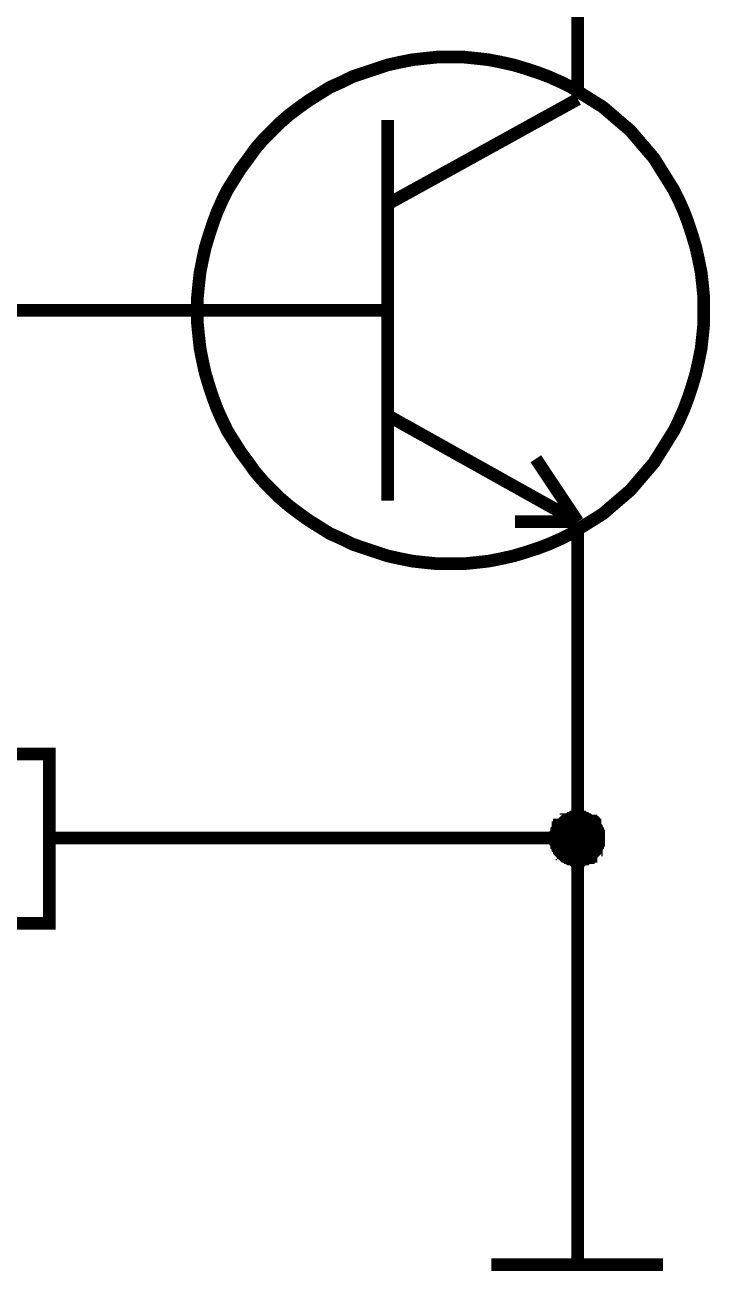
# Model space of a CAD drawing. Extents: x 260 to 1101, y 70 to 664.
# Drawn here: x 975.88 to 992.11, y 541.54 to 571.04 of the extents above; entities that cross this region are included whole.
import ezdxf

# ---------------------------------------------------------------- set-up
doc = ezdxf.new("R2010")
doc.units = 0
doc.header["$MEASUREMENT"] = 0
doc.layers.add('Sheet', color=255, linetype='CONTINUOUS')

msp = doc.modelspace()

# ---------------------------------------------------------------- linework, layer by layer
at = {"layer": 'Sheet'}
for points, const_width in [([(988.975, 569.281), (988.975, 571.798)], 0.3), ([(979.969, 564.28), (979.969, 564.59), (980, 564.901), (980.031, 565.181), (980.093, 565.491), (980.155, 565.771), (980.249, 566.081), (980.342, 566.361), (980.435, 566.61), (980.559, 566.889), (980.683, 567.138), (980.839, 567.386), (980.994, 567.635), (981.18, 567.883), (981.335, 568.101), (981.522, 568.318), (981.739, 568.536), (981.926, 568.722), (982.143, 568.909), (982.391, 569.095), (982.609, 569.25), (982.857, 569.406), (983.106, 569.561), (983.385, 569.685), (983.634, 569.81), (983.913, 569.903), (984.193, 569.996), (984.472, 570.089), (984.752, 570.151), (985.062, 570.213), (985.342, 570.244), (985.652, 570.276), (985.963, 570.276)], 0.3), ([(985.963, 570.276), (985.652, 570.276), (985.342, 570.244), (985.062, 570.213), (984.752, 570.151), (984.472, 570.089), (984.193, 569.996), (983.913, 569.903), (983.634, 569.81), (983.385, 569.685), (983.106, 569.561), (982.857, 569.406), (982.609, 569.25), (982.391, 569.095), (982.143, 568.909), (981.926, 568.722), (981.739, 568.536), (981.522, 568.318), (981.335, 568.101), (981.18, 567.883), (980.994, 567.635), (980.839, 567.386), (980.683, 567.138), (980.559, 566.889), (980.435, 566.61), (980.342, 566.361), (980.249, 566.081), (980.155, 565.771), (980.093, 565.491), (980.031, 565.181), (980, 564.901), (979.969, 564.59), (979.969, 564.28)], 0.3), ([(985.963, 570.276), (986.273, 570.276), (986.584, 570.244), (986.863, 570.213), (987.174, 570.151), (987.454, 570.089), (987.764, 569.996), (988.044, 569.903), (988.292, 569.81), (988.572, 569.685), (988.82, 569.561), (989.068, 569.406), (989.317, 569.25), (989.565, 569.095), (989.783, 568.909), (990, 568.722), (990.218, 568.536), (990.404, 568.318), (990.59, 568.101), (990.777, 567.883), (990.932, 567.635), (991.087, 567.386), (991.242, 567.138), (991.367, 566.889), (991.491, 566.61), (991.584, 566.361), (991.677, 566.081), (991.77, 565.771), (991.832, 565.491), (991.895, 565.181), (991.926, 564.901), (991.957, 564.59), (991.957, 564.28)], 0.3), ([(991.957, 564.28), (991.957, 564.59), (991.926, 564.901), (991.895, 565.181), (991.832, 565.491), (991.77, 565.771), (991.677, 566.081), (991.584, 566.361), (991.491, 566.61), (991.367, 566.889), (991.242, 567.138), (991.087, 567.386), (990.932, 567.635), (990.777, 567.883), (990.59, 568.101), (990.404, 568.318), (990.218, 568.536), (990, 568.722), (989.783, 568.909), (989.565, 569.095), (989.317, 569.25), (989.068, 569.406), (988.82, 569.561), (988.572, 569.685), (988.292, 569.81), (988.044, 569.903), (987.764, 569.996), (987.454, 570.089), (987.174, 570.151), (986.863, 570.213), (986.584, 570.244), (986.273, 570.276), (985.963, 570.276)], 0.3), ([(984.472, 566.796), (988.975, 569.281)], 0.3), ([(984.472, 568.784), (984.472, 559.775)], 0.3), ([(976.46, 564.28), (976.46, 564.28), (961.491, 564.28), (961.491, 564.28), (961.491, 551.791), (963.975, 551.791)], 0.3), ([(979.969, 564.28), (976.46, 564.28)], 0.3), ([(985.963, 558.284), (985.652, 558.284), (985.342, 558.315), (985.062, 558.346), (984.752, 558.408), (984.472, 558.47), (984.193, 558.563), (983.913, 558.656), (983.634, 558.75), (983.385, 558.874), (983.106, 558.998), (982.857, 559.154), (982.609, 559.309), (982.391, 559.464), (982.143, 559.651), (981.926, 559.837), (981.739, 560.023), (981.522, 560.241), (981.335, 560.458), (981.18, 560.676), (980.994, 560.924), (980.839, 561.173), (980.683, 561.421), (980.559, 561.67), (980.435, 561.95), (980.342, 562.198), (980.249, 562.478), (980.155, 562.788), (980.093, 563.068), (980.031, 563.379), (980, 563.658), (979.969, 563.969), (979.969, 564.28)], 0.3), ([(979.969, 564.28), (979.969, 563.969), (980, 563.658), (980.031, 563.379), (980.093, 563.068), (980.155, 562.788), (980.249, 562.478), (980.342, 562.198), (980.435, 561.95), (980.559, 561.67), (980.683, 561.421), (980.839, 561.173), (980.994, 560.924), (981.18, 560.676), (981.335, 560.458), (981.522, 560.241), (981.739, 560.023), (981.926, 559.837), (982.143, 559.651), (982.391, 559.464), (982.609, 559.309), (982.857, 559.154), (983.106, 558.998), (983.385, 558.874), (983.634, 558.75), (983.913, 558.656), (984.193, 558.563), (984.472, 558.47), (984.752, 558.408), (985.062, 558.346), (985.342, 558.315), (985.652, 558.284), (985.963, 558.284)], 0.3), ([(984.472, 564.28), (979.969, 564.28)], 0.3), ([(991.957, 564.28), (991.957, 563.969), (991.926, 563.658), (991.895, 563.379), (991.832, 563.068), (991.77, 562.788), (991.677, 562.478), (991.584, 562.198), (991.491, 561.95), (991.367, 561.67), (991.242, 561.421), (991.087, 561.173), (990.932, 560.924), (990.777, 560.676), (990.59, 560.458), (990.404, 560.241), (990.218, 560.023), (990, 559.837), (989.783, 559.651), (989.565, 559.464), (989.317, 559.309), (989.068, 559.154), (988.82, 558.998), (988.572, 558.874), (988.292, 558.75), (988.044, 558.656), (987.764, 558.563), (987.454, 558.47), (987.174, 558.408), (986.863, 558.346), (986.584, 558.315), (986.273, 558.284), (985.963, 558.284)], 0.3), ([(985.963, 558.284), (986.273, 558.284), (986.584, 558.315), (986.863, 558.346), (987.174, 558.408), (987.454, 558.47), (987.764, 558.563), (988.044, 558.656), (988.292, 558.75), (988.572, 558.874), (988.82, 558.998), (989.068, 559.154), (989.317, 559.309), (989.565, 559.464), (989.783, 559.651), (990, 559.837), (990.218, 560.023), (990.404, 560.241), (990.59, 560.458), (990.777, 560.676), (990.932, 560.924), (991.087, 561.173), (991.242, 561.421), (991.367, 561.67), (991.491, 561.95), (991.584, 562.198), (991.677, 562.478), (991.77, 562.788), (991.832, 563.068), (991.895, 563.379), (991.926, 563.658), (991.957, 563.969), (991.957, 564.28)], 0.3), ([(991.957, 564.28), (991.957, 564.28), (991.957, 564.28), (991.957, 564.28), (991.957, 564.28), (991.957, 564.28), (991.957, 564.28), (991.957, 564.28), (991.957, 564.28), (991.957, 564.28), (991.957, 564.28), (991.957, 564.28), (991.957, 564.28), (991.957, 564.28), (991.957, 564.28), (991.957, 564.28), (991.957, 564.28), (991.957, 564.28), (991.957, 564.28), (991.957, 564.28), (991.957, 564.28), (991.957, 564.28), (991.957, 564.28), (991.957, 564.28), (991.957, 564.28), (991.957, 564.28), (991.957, 564.28), (991.957, 564.28), (991.957, 564.28), (991.957, 564.28), (991.957, 564.28), (991.957, 564.28), (991.957, 564.28)], 0.3), ([(984.472, 561.794), (988.975, 559.278)], 0.3), ([(988.975, 559.278), (987.981, 560.769)], 0.3), ([(988.975, 559.278), (987.485, 559.278)], 0.3), ([(988.975, 559.278), (988.975, 556.792)], 0.3), ([(988.975, 551.791), (988.975, 556.792)], 0.3), ([(988.447, 551.791), (988.447, 551.822), (988.447, 551.853), (988.447, 551.853), (988.447, 551.884), (988.478, 551.915), (988.478, 551.946), (988.478, 551.977), (988.478, 551.977), (988.509, 552.008), (988.509, 552.039), (988.541, 552.039), (988.541, 552.07), (988.541, 552.101), (988.572, 552.101), (988.603, 552.132), (988.603, 552.132), (988.634, 552.164), (988.634, 552.164), (988.665, 552.195), (988.696, 552.195), (988.696, 552.226), (988.727, 552.226), (988.758, 552.226), (988.789, 552.257), (988.789, 552.257), (988.82, 552.257), (988.851, 552.288), (988.882, 552.288), (988.913, 552.288), (988.913, 552.288), (988.944, 552.288), (988.975, 552.288)], 0.3), ([(988.447, 551.791), (988.447, 551.822), (988.447, 551.853), (988.447, 551.853), (988.447, 551.884), (988.478, 551.915), (988.478, 551.946), (988.478, 551.977), (988.478, 551.977), (988.509, 552.008), (988.509, 552.039), (988.541, 552.039), (988.541, 552.07), (988.541, 552.101), (988.572, 552.101), (988.603, 552.132), (988.603, 552.132), (988.634, 552.164), (988.634, 552.164), (988.665, 552.195), (988.696, 552.195), (988.696, 552.226), (988.727, 552.226), (988.758, 552.226), (988.789, 552.257), (988.789, 552.257), (988.82, 552.257), (988.851, 552.288), (988.882, 552.288), (988.913, 552.288), (988.913, 552.288), (988.944, 552.288), (988.975, 552.288)], 0.3), ([(988.447, 551.791), (988.447, 551.822), (988.447, 551.853), (988.447, 551.853), (988.447, 551.884), (988.478, 551.915), (988.478, 551.946), (988.478, 551.977), (988.478, 551.977), (988.509, 552.008), (988.509, 552.039), (988.541, 552.039), (988.541, 552.07), (988.541, 552.101), (988.572, 552.101), (988.603, 552.132), (988.603, 552.132), (988.634, 552.164), (988.634, 552.164), (988.665, 552.195), (988.696, 552.195), (988.696, 552.226), (988.727, 552.226), (988.758, 552.226), (988.789, 552.257), (988.789, 552.257), (988.82, 552.257), (988.851, 552.288), (988.882, 552.288), (988.913, 552.288), (988.913, 552.288), (988.944, 552.288), (988.975, 552.288)], 0.3), ([(988.447, 551.791), (988.447, 551.822), (988.447, 551.853), (988.447, 551.853), (988.447, 551.884), (988.478, 551.915), (988.478, 551.946), (988.478, 551.977), (988.478, 551.977), (988.509, 552.008), (988.509, 552.039), (988.541, 552.039), (988.541, 552.07), (988.541, 552.101), (988.572, 552.101), (988.603, 552.132), (988.603, 552.132), (988.634, 552.164), (988.634, 552.164), (988.665, 552.195), (988.696, 552.195), (988.696, 552.226), (988.727, 552.226), (988.758, 552.226), (988.789, 552.257), (988.789, 552.257), (988.82, 552.257), (988.851, 552.288), (988.882, 552.288), (988.913, 552.288), (988.913, 552.288), (988.944, 552.288), (988.975, 552.288)], 0.3), ([(988.975, 552.288), (988.975, 552.288)], 0.3), ([(988.975, 552.288), (989.006, 552.288), (989.037, 552.288), (989.037, 552.288), (989.068, 552.288), (989.1, 552.288), (989.131, 552.257), (989.162, 552.257), (989.162, 552.257), (989.193, 552.226), (989.224, 552.226), (989.224, 552.226), (989.255, 552.195), (989.286, 552.195), (989.286, 552.164), (989.317, 552.164), (989.317, 552.132), (989.348, 552.132), (989.348, 552.101), (989.379, 552.101), (989.379, 552.07), (989.41, 552.039), (989.41, 552.039), (989.41, 552.008), (989.441, 551.977), (989.441, 551.977), (989.441, 551.946), (989.472, 551.915), (989.472, 551.884), (989.472, 551.853), (989.472, 551.853), (989.472, 551.822), (989.472, 551.791)], 0.3), ([(988.975, 552.288), (988.975, 552.288)], 0.3), ([(988.975, 552.288), (989.006, 552.288), (989.037, 552.288), (989.037, 552.288), (989.068, 552.288), (989.1, 552.288), (989.131, 552.257), (989.162, 552.257), (989.162, 552.257), (989.193, 552.226), (989.224, 552.226), (989.224, 552.226), (989.255, 552.195), (989.286, 552.195), (989.286, 552.164), (989.317, 552.164), (989.317, 552.132), (989.348, 552.132), (989.348, 552.101), (989.379, 552.101), (989.379, 552.07), (989.41, 552.039), (989.41, 552.039), (989.41, 552.008), (989.441, 551.977), (989.441, 551.977), (989.441, 551.946), (989.472, 551.915), (989.472, 551.884), (989.472, 551.853), (989.472, 551.853), (989.472, 551.822), (989.472, 551.791)], 0.3), ([(988.975, 552.288), (988.975, 552.288)], 0.3), ([(988.975, 552.288), (989.006, 552.288), (989.037, 552.288), (989.037, 552.288), (989.068, 552.288), (989.1, 552.288), (989.131, 552.257), (989.162, 552.257), (989.162, 552.257), (989.193, 552.226), (989.224, 552.226), (989.224, 552.226), (989.255, 552.195), (989.286, 552.195), (989.286, 552.164), (989.317, 552.164), (989.317, 552.132), (989.348, 552.132), (989.348, 552.101), (989.379, 552.101), (989.379, 552.07), (989.41, 552.039), (989.41, 552.039), (989.41, 552.008), (989.441, 551.977), (989.441, 551.977), (989.441, 551.946), (989.472, 551.915), (989.472, 551.884), (989.472, 551.853), (989.472, 551.853), (989.472, 551.822), (989.472, 551.791)], 0.3), ([(988.975, 552.288), (988.975, 552.288)], 0.3), ([(988.975, 552.288), (989.006, 552.288), (989.037, 552.288), (989.037, 552.288), (989.068, 552.288), (989.1, 552.288), (989.131, 552.257), (989.162, 552.257), (989.162, 552.257), (989.193, 552.226), (989.224, 552.226), (989.224, 552.226), (989.255, 552.195), (989.286, 552.195), (989.286, 552.164), (989.317, 552.164), (989.317, 552.132), (989.348, 552.132), (989.348, 552.101), (989.379, 552.101), (989.379, 552.07), (989.41, 552.039), (989.41, 552.039), (989.41, 552.008), (989.441, 551.977), (989.441, 551.977), (989.441, 551.946), (989.472, 551.915), (989.472, 551.884), (989.472, 551.853), (989.472, 551.853), (989.472, 551.822), (989.472, 551.791)], 0.3), ([(988.447, 551.791), (988.447, 551.822), (988.447, 551.853), (988.447, 551.853), (988.447, 551.884), (988.478, 551.915), (988.478, 551.946), (988.478, 551.977), (988.478, 551.977), (988.509, 552.008), (988.509, 552.039), (988.541, 552.039), (988.541, 552.07), (988.541, 552.101), (988.572, 552.101), (988.603, 552.132), (988.603, 552.132), (988.634, 552.164), (988.634, 552.164), (988.665, 552.195), (988.696, 552.195), (988.696, 552.226), (988.727, 552.226), (988.758, 552.226), (988.789, 552.257), (988.789, 552.257), (988.82, 552.257), (988.851, 552.288), (988.882, 552.288), (988.913, 552.288), (988.913, 552.288), (988.944, 552.288), (988.975, 552.288)], 0.0991), ([(988.447, 551.791), (988.447, 551.822), (988.447, 551.853), (988.447, 551.853), (988.447, 551.884), (988.478, 551.915), (988.478, 551.946), (988.478, 551.977), (988.478, 551.977), (988.509, 552.008), (988.509, 552.039), (988.541, 552.039), (988.541, 552.07), (988.541, 552.101), (988.572, 552.101), (988.603, 552.132), (988.603, 552.132), (988.634, 552.164), (988.634, 552.164), (988.665, 552.195), (988.696, 552.195), (988.696, 552.226), (988.727, 552.226), (988.758, 552.226), (988.789, 552.257), (988.789, 552.257), (988.82, 552.257), (988.851, 552.288), (988.882, 552.288), (988.913, 552.288), (988.913, 552.288), (988.944, 552.288), (988.975, 552.288)], 0.0991), ([(988.447, 551.791), (988.447, 551.822), (988.447, 551.853), (988.447, 551.853), (988.447, 551.884), (988.478, 551.915), (988.478, 551.946), (988.478, 551.977), (988.478, 551.977), (988.509, 552.008), (988.509, 552.039), (988.541, 552.039), (988.541, 552.07), (988.541, 552.101), (988.572, 552.101), (988.603, 552.132), (988.603, 552.132), (988.634, 552.164), (988.634, 552.164), (988.665, 552.195), (988.696, 552.195), (988.696, 552.226), (988.727, 552.226), (988.758, 552.226), (988.789, 552.257), (988.789, 552.257), (988.82, 552.257), (988.851, 552.288), (988.882, 552.288), (988.913, 552.288), (988.913, 552.288), (988.944, 552.288), (988.975, 552.288)], 0.0991), ([(988.447, 551.791), (988.447, 551.822), (988.447, 551.853), (988.447, 551.853), (988.447, 551.884), (988.478, 551.915), (988.478, 551.946), (988.478, 551.977), (988.478, 551.977), (988.509, 552.008), (988.509, 552.039), (988.541, 552.039), (988.541, 552.07), (988.541, 552.101), (988.572, 552.101), (988.603, 552.132), (988.603, 552.132), (988.634, 552.164), (988.634, 552.164), (988.665, 552.195), (988.696, 552.195), (988.696, 552.226), (988.727, 552.226), (988.758, 552.226), (988.789, 552.257), (988.789, 552.257), (988.82, 552.257), (988.851, 552.288), (988.882, 552.288), (988.913, 552.288), (988.913, 552.288), (988.944, 552.288), (988.975, 552.288)], 0.0991), ([(988.975, 552.288), (988.975, 552.288)], 0.0991), ([(988.975, 552.288), (989.006, 552.288), (989.037, 552.288), (989.037, 552.288), (989.068, 552.288), (989.1, 552.288), (989.131, 552.257), (989.162, 552.257), (989.162, 552.257), (989.193, 552.226), (989.224, 552.226), (989.224, 552.226), (989.255, 552.195), (989.286, 552.195), (989.286, 552.164), (989.317, 552.164), (989.317, 552.132), (989.348, 552.132), (989.348, 552.101), (989.379, 552.101), (989.379, 552.07), (989.41, 552.039), (989.41, 552.039), (989.41, 552.008), (989.441, 551.977), (989.441, 551.977), (989.441, 551.946), (989.472, 551.915), (989.472, 551.884), (989.472, 551.853), (989.472, 551.853), (989.472, 551.822), (989.472, 551.791)], 0.0991), ([(988.975, 552.288), (988.975, 552.288)], 0.0991), ([(988.975, 552.288), (989.006, 552.288), (989.037, 552.288), (989.037, 552.288), (989.068, 552.288), (989.1, 552.288), (989.131, 552.257), (989.162, 552.257), (989.162, 552.257), (989.193, 552.226), (989.224, 552.226), (989.224, 552.226), (989.255, 552.195), (989.286, 552.195), (989.286, 552.164), (989.317, 552.164), (989.317, 552.132), (989.348, 552.132), (989.348, 552.101), (989.379, 552.101), (989.379, 552.07), (989.41, 552.039), (989.41, 552.039), (989.41, 552.008), (989.441, 551.977), (989.441, 551.977), (989.441, 551.946), (989.472, 551.915), (989.472, 551.884), (989.472, 551.853), (989.472, 551.853), (989.472, 551.822), (989.472, 551.791)], 0.0991), ([(988.975, 552.288), (988.975, 552.288)], 0.0991), ([(988.975, 552.288), (989.006, 552.288), (989.037, 552.288), (989.037, 552.288), (989.068, 552.288), (989.1, 552.288), (989.131, 552.257), (989.162, 552.257), (989.162, 552.257), (989.193, 552.226), (989.224, 552.226), (989.224, 552.226), (989.255, 552.195), (989.286, 552.195), (989.286, 552.164), (989.317, 552.164), (989.317, 552.132), (989.348, 552.132), (989.348, 552.101), (989.379, 552.101), (989.379, 552.07), (989.41, 552.039), (989.41, 552.039), (989.41, 552.008), (989.441, 551.977), (989.441, 551.977), (989.441, 551.946), (989.472, 551.915), (989.472, 551.884), (989.472, 551.853), (989.472, 551.853), (989.472, 551.822), (989.472, 551.791)], 0.0991), ([(988.975, 552.288), (988.975, 552.288)], 0.0991), ([(988.975, 552.288), (989.006, 552.288), (989.037, 552.288), (989.037, 552.288), (989.068, 552.288), (989.1, 552.288), (989.131, 552.257), (989.162, 552.257), (989.162, 552.257), (989.193, 552.226), (989.224, 552.226), (989.224, 552.226), (989.255, 552.195), (989.286, 552.195), (989.286, 552.164), (989.317, 552.164), (989.317, 552.132), (989.348, 552.132), (989.348, 552.101), (989.379, 552.101), (989.379, 552.07), (989.41, 552.039), (989.41, 552.039), (989.41, 552.008), (989.441, 551.977), (989.441, 551.977), (989.441, 551.946), (989.472, 551.915), (989.472, 551.884), (989.472, 551.853), (989.472, 551.853), (989.472, 551.822), (989.472, 551.791)], 0.0991), ([(976.46, 551.791), (978.975, 551.791)], 0.3), ([(988.975, 546.789), (988.975, 551.791), (988.975, 551.791), (978.975, 551.791)], 0.3), ([(988.975, 551.263), (988.944, 551.263), (988.913, 551.263), (988.913, 551.263), (988.882, 551.263), (988.851, 551.294), (988.82, 551.294), (988.789, 551.294), (988.789, 551.294), (988.758, 551.325), (988.727, 551.325), (988.696, 551.356), (988.696, 551.356), (988.665, 551.356), (988.634, 551.387), (988.634, 551.418), (988.603, 551.418), (988.603, 551.449), (988.572, 551.449), (988.541, 551.48), (988.541, 551.511), (988.541, 551.511), (988.509, 551.542), (988.509, 551.573), (988.478, 551.604), (988.478, 551.604), (988.478, 551.635), (988.478, 551.666), (988.447, 551.698), (988.447, 551.729), (988.447, 551.729), (988.447, 551.76), (988.447, 551.791)], 0.3), ([(988.447, 551.791), (988.447, 551.791)], 0.3), ([(988.975, 551.263), (988.944, 551.263), (988.913, 551.263), (988.913, 551.263), (988.882, 551.263), (988.851, 551.294), (988.82, 551.294), (988.789, 551.294), (988.789, 551.294), (988.758, 551.325), (988.727, 551.325), (988.696, 551.356), (988.696, 551.356), (988.665, 551.356), (988.634, 551.387), (988.634, 551.418), (988.603, 551.418), (988.603, 551.449), (988.572, 551.449), (988.541, 551.48), (988.541, 551.511), (988.541, 551.511), (988.509, 551.542), (988.509, 551.573), (988.478, 551.604), (988.478, 551.604), (988.478, 551.635), (988.478, 551.666), (988.447, 551.698), (988.447, 551.729), (988.447, 551.729), (988.447, 551.76), (988.447, 551.791)], 0.3), ([(988.447, 551.791), (988.447, 551.791)], 0.3), ([(988.975, 551.263), (988.944, 551.263), (988.913, 551.263), (988.913, 551.263), (988.882, 551.263), (988.851, 551.294), (988.82, 551.294), (988.789, 551.294), (988.789, 551.294), (988.758, 551.325), (988.727, 551.325), (988.696, 551.356), (988.696, 551.356), (988.665, 551.356), (988.634, 551.387), (988.634, 551.418), (988.603, 551.418), (988.603, 551.449), (988.572, 551.449), (988.541, 551.48), (988.541, 551.511), (988.541, 551.511), (988.509, 551.542), (988.509, 551.573), (988.478, 551.604), (988.478, 551.604), (988.478, 551.635), (988.478, 551.666), (988.447, 551.698), (988.447, 551.729), (988.447, 551.729), (988.447, 551.76), (988.447, 551.791)], 0.3), ([(988.447, 551.791), (988.447, 551.791)], 0.3), ([(988.975, 551.263), (988.944, 551.263), (988.913, 551.263), (988.913, 551.263), (988.882, 551.263), (988.851, 551.294), (988.82, 551.294), (988.789, 551.294), (988.789, 551.294), (988.758, 551.325), (988.727, 551.325), (988.696, 551.356), (988.696, 551.356), (988.665, 551.356), (988.634, 551.387), (988.634, 551.418), (988.603, 551.418), (988.603, 551.449), (988.572, 551.449), (988.541, 551.48), (988.541, 551.511), (988.541, 551.511), (988.509, 551.542), (988.509, 551.573), (988.478, 551.604), (988.478, 551.604), (988.478, 551.635), (988.478, 551.666), (988.447, 551.698), (988.447, 551.729), (988.447, 551.729), (988.447, 551.76), (988.447, 551.791)], 0.3), ([(988.447, 551.791), (988.447, 551.791)], 0.3), ([(988.975, 551.263), (988.944, 551.263), (988.913, 551.263), (988.913, 551.263), (988.882, 551.263), (988.851, 551.294), (988.82, 551.294), (988.789, 551.294), (988.789, 551.294), (988.758, 551.325), (988.727, 551.325), (988.696, 551.356), (988.696, 551.356), (988.665, 551.356), (988.634, 551.387), (988.634, 551.418), (988.603, 551.418), (988.603, 551.449), (988.572, 551.449), (988.541, 551.48), (988.541, 551.511), (988.541, 551.511), (988.509, 551.542), (988.509, 551.573), (988.478, 551.604), (988.478, 551.604), (988.478, 551.635), (988.478, 551.666), (988.447, 551.698), (988.447, 551.729), (988.447, 551.729), (988.447, 551.76), (988.447, 551.791)], 0.0991), ([(988.447, 551.791), (988.447, 551.791)], 0.0991), ([(988.975, 551.263), (988.944, 551.263), (988.913, 551.263), (988.913, 551.263), (988.882, 551.263), (988.851, 551.294), (988.82, 551.294), (988.789, 551.294), (988.789, 551.294), (988.758, 551.325), (988.727, 551.325), (988.696, 551.356), (988.696, 551.356), (988.665, 551.356), (988.634, 551.387), (988.634, 551.418), (988.603, 551.418), (988.603, 551.449), (988.572, 551.449), (988.541, 551.48), (988.541, 551.511), (988.541, 551.511), (988.509, 551.542), (988.509, 551.573), (988.478, 551.604), (988.478, 551.604), (988.478, 551.635), (988.478, 551.666), (988.447, 551.698), (988.447, 551.729), (988.447, 551.729), (988.447, 551.76), (988.447, 551.791)], 0.0991), ([(988.447, 551.791), (988.447, 551.791)], 0.0991), ([(988.975, 551.263), (988.944, 551.263), (988.913, 551.263), (988.913, 551.263), (988.882, 551.263), (988.851, 551.294), (988.82, 551.294), (988.789, 551.294), (988.789, 551.294), (988.758, 551.325), (988.727, 551.325), (988.696, 551.356), (988.696, 551.356), (988.665, 551.356), (988.634, 551.387), (988.634, 551.418), (988.603, 551.418), (988.603, 551.449), (988.572, 551.449), (988.541, 551.48), (988.541, 551.511), (988.541, 551.511), (988.509, 551.542), (988.509, 551.573), (988.478, 551.604), (988.478, 551.604), (988.478, 551.635), (988.478, 551.666), (988.447, 551.698), (988.447, 551.729), (988.447, 551.729), (988.447, 551.76), (988.447, 551.791)], 0.0991), ([(988.447, 551.791), (988.447, 551.791)], 0.0991), ([(988.975, 551.263), (988.944, 551.263), (988.913, 551.263), (988.913, 551.263), (988.882, 551.263), (988.851, 551.294), (988.82, 551.294), (988.789, 551.294), (988.789, 551.294), (988.758, 551.325), (988.727, 551.325), (988.696, 551.356), (988.696, 551.356), (988.665, 551.356), (988.634, 551.387), (988.634, 551.418), (988.603, 551.418), (988.603, 551.449), (988.572, 551.449), (988.541, 551.48), (988.541, 551.511), (988.541, 551.511), (988.509, 551.542), (988.509, 551.573), (988.478, 551.604), (988.478, 551.604), (988.478, 551.635), (988.478, 551.666), (988.447, 551.698), (988.447, 551.729), (988.447, 551.729), (988.447, 551.76), (988.447, 551.791)], 0.0991), ([(988.447, 551.791), (988.447, 551.791)], 0.0991), ([(989.472, 551.791), (989.472, 551.76), (989.472, 551.729), (989.472, 551.729), (989.472, 551.698), (989.472, 551.666), (989.441, 551.635), (989.441, 551.604), (989.441, 551.604), (989.41, 551.573), (989.41, 551.542), (989.41, 551.511), (989.379, 551.511), (989.379, 551.48), (989.348, 551.449), (989.348, 551.449), (989.317, 551.418), (989.317, 551.418), (989.286, 551.387), (989.286, 551.356), (989.255, 551.356), (989.224, 551.356), (989.224, 551.325), (989.193, 551.325), (989.162, 551.294), (989.162, 551.294), (989.131, 551.294), (989.1, 551.294), (989.068, 551.263), (989.037, 551.263), (989.037, 551.263), (989.006, 551.263), (988.975, 551.263)], 0.3), ([(989.472, 551.791), (989.472, 551.76), (989.472, 551.729), (989.472, 551.729), (989.472, 551.698), (989.472, 551.666), (989.441, 551.635), (989.441, 551.604), (989.441, 551.604), (989.41, 551.573), (989.41, 551.542), (989.41, 551.511), (989.379, 551.511), (989.379, 551.48), (989.348, 551.449), (989.348, 551.449), (989.317, 551.418), (989.317, 551.418), (989.286, 551.387), (989.286, 551.356), (989.255, 551.356), (989.224, 551.356), (989.224, 551.325), (989.193, 551.325), (989.162, 551.294), (989.162, 551.294), (989.131, 551.294), (989.1, 551.294), (989.068, 551.263), (989.037, 551.263), (989.037, 551.263), (989.006, 551.263), (988.975, 551.263)], 0.3), ([(989.472, 551.791), (989.472, 551.76), (989.472, 551.729), (989.472, 551.729), (989.472, 551.698), (989.472, 551.666), (989.441, 551.635), (989.441, 551.604), (989.441, 551.604), (989.41, 551.573), (989.41, 551.542), (989.41, 551.511), (989.379, 551.511), (989.379, 551.48), (989.348, 551.449), (989.348, 551.449), (989.317, 551.418), (989.317, 551.418), (989.286, 551.387), (989.286, 551.356), (989.255, 551.356), (989.224, 551.356), (989.224, 551.325), (989.193, 551.325), (989.162, 551.294), (989.162, 551.294), (989.131, 551.294), (989.1, 551.294), (989.068, 551.263), (989.037, 551.263), (989.037, 551.263), (989.006, 551.263), (988.975, 551.263)], 0.3), ([(989.472, 551.791), (989.472, 551.76), (989.472, 551.729), (989.472, 551.729), (989.472, 551.698), (989.472, 551.666), (989.441, 551.635), (989.441, 551.604), (989.441, 551.604), (989.41, 551.573), (989.41, 551.542), (989.41, 551.511), (989.379, 551.511), (989.379, 551.48), (989.348, 551.449), (989.348, 551.449), (989.317, 551.418), (989.317, 551.418), (989.286, 551.387), (989.286, 551.356), (989.255, 551.356), (989.224, 551.356), (989.224, 551.325), (989.193, 551.325), (989.162, 551.294), (989.162, 551.294), (989.131, 551.294), (989.1, 551.294), (989.068, 551.263), (989.037, 551.263), (989.037, 551.263), (989.006, 551.263), (988.975, 551.263)], 0.3), ([(989.472, 551.791), (989.472, 551.76), (989.472, 551.729), (989.472, 551.729), (989.472, 551.698), (989.472, 551.666), (989.441, 551.635), (989.441, 551.604), (989.441, 551.604), (989.41, 551.573), (989.41, 551.542), (989.41, 551.511), (989.379, 551.511), (989.379, 551.48), (989.348, 551.449), (989.348, 551.449), (989.317, 551.418), (989.317, 551.418), (989.286, 551.387), (989.286, 551.356), (989.255, 551.356), (989.224, 551.356), (989.224, 551.325), (989.193, 551.325), (989.162, 551.294), (989.162, 551.294), (989.131, 551.294), (989.1, 551.294), (989.068, 551.263), (989.037, 551.263), (989.037, 551.263), (989.006, 551.263), (988.975, 551.263)], 0.0991), ([(989.472, 551.791), (989.472, 551.76), (989.472, 551.729), (989.472, 551.729), (989.472, 551.698), (989.472, 551.666), (989.441, 551.635), (989.441, 551.604), (989.441, 551.604), (989.41, 551.573), (989.41, 551.542), (989.41, 551.511), (989.379, 551.511), (989.379, 551.48), (989.348, 551.449), (989.348, 551.449), (989.317, 551.418), (989.317, 551.418), (989.286, 551.387), (989.286, 551.356), (989.255, 551.356), (989.224, 551.356), (989.224, 551.325), (989.193, 551.325), (989.162, 551.294), (989.162, 551.294), (989.131, 551.294), (989.1, 551.294), (989.068, 551.263), (989.037, 551.263), (989.037, 551.263), (989.006, 551.263), (988.975, 551.263)], 0.0991), ([(989.472, 551.791), (989.472, 551.76), (989.472, 551.729), (989.472, 551.729), (989.472, 551.698), (989.472, 551.666), (989.441, 551.635), (989.441, 551.604), (989.441, 551.604), (989.41, 551.573), (989.41, 551.542), (989.41, 551.511), (989.379, 551.511), (989.379, 551.48), (989.348, 551.449), (989.348, 551.449), (989.317, 551.418), (989.317, 551.418), (989.286, 551.387), (989.286, 551.356), (989.255, 551.356), (989.224, 551.356), (989.224, 551.325), (989.193, 551.325), (989.162, 551.294), (989.162, 551.294), (989.131, 551.294), (989.1, 551.294), (989.068, 551.263), (989.037, 551.263), (989.037, 551.263), (989.006, 551.263), (988.975, 551.263)], 0.0991), ([(989.472, 551.791), (989.472, 551.76), (989.472, 551.729), (989.472, 551.729), (989.472, 551.698), (989.472, 551.666), (989.441, 551.635), (989.441, 551.604), (989.441, 551.604), (989.41, 551.573), (989.41, 551.542), (989.41, 551.511), (989.379, 551.511), (989.379, 551.48), (989.348, 551.449), (989.348, 551.449), (989.317, 551.418), (989.317, 551.418), (989.286, 551.387), (989.286, 551.356), (989.255, 551.356), (989.224, 551.356), (989.224, 551.325), (989.193, 551.325), (989.162, 551.294), (989.162, 551.294), (989.131, 551.294), (989.1, 551.294), (989.068, 551.263), (989.037, 551.263), (989.037, 551.263), (989.006, 551.263), (988.975, 551.263)], 0.0991), ([(989.472, 551.791), (989.472, 551.791), (989.472, 551.791), (989.472, 551.791), (989.472, 551.791), (989.472, 551.791), (989.472, 551.791), (989.472, 551.791), (989.472, 551.791), (989.472, 551.791), (989.472, 551.791), (989.472, 551.791), (989.472, 551.791), (989.472, 551.791), (989.472, 551.791), (989.472, 551.791), (989.472, 551.791), (989.472, 551.791), (989.472, 551.791), (989.472, 551.791), (989.472, 551.791), (989.472, 551.791), (989.472, 551.791), (989.472, 551.791), (989.472, 551.791), (989.472, 551.791), (989.472, 551.791), (989.472, 551.791), (989.472, 551.791), (989.472, 551.791), (989.472, 551.791), (989.472, 551.791), (989.472, 551.791)], 0.3), ([(989.472, 551.791), (989.472, 551.791)], 0.3), ([(989.472, 551.791), (989.472, 551.791), (989.472, 551.791), (989.472, 551.791), (989.472, 551.791), (989.472, 551.791), (989.472, 551.791), (989.472, 551.791), (989.472, 551.791), (989.472, 551.791), (989.472, 551.791), (989.472, 551.791), (989.472, 551.791), (989.472, 551.791), (989.472, 551.791), (989.472, 551.791), (989.472, 551.791), (989.472, 551.791), (989.472, 551.791), (989.472, 551.791), (989.472, 551.791), (989.472, 551.791), (989.472, 551.791), (989.472, 551.791), (989.472, 551.791), (989.472, 551.791), (989.472, 551.791), (989.472, 551.791), (989.472, 551.791), (989.472, 551.791), (989.472, 551.791), (989.472, 551.791), (989.472, 551.791)], 0.3), ([(989.472, 551.791), (989.472, 551.791)], 0.3), ([(989.472, 551.791), (989.472, 551.791), (989.472, 551.791), (989.472, 551.791), (989.472, 551.791), (989.472, 551.791), (989.472, 551.791), (989.472, 551.791), (989.472, 551.791), (989.472, 551.791), (989.472, 551.791), (989.472, 551.791), (989.472, 551.791), (989.472, 551.791), (989.472, 551.791), (989.472, 551.791), (989.472, 551.791), (989.472, 551.791), (989.472, 551.791), (989.472, 551.791), (989.472, 551.791), (989.472, 551.791), (989.472, 551.791), (989.472, 551.791), (989.472, 551.791), (989.472, 551.791), (989.472, 551.791), (989.472, 551.791), (989.472, 551.791), (989.472, 551.791), (989.472, 551.791), (989.472, 551.791), (989.472, 551.791)], 0.3), ([(989.472, 551.791), (989.472, 551.791)], 0.3), ([(989.472, 551.791), (989.472, 551.791), (989.472, 551.791), (989.472, 551.791), (989.472, 551.791), (989.472, 551.791), (989.472, 551.791), (989.472, 551.791), (989.472, 551.791), (989.472, 551.791), (989.472, 551.791), (989.472, 551.791), (989.472, 551.791), (989.472, 551.791), (989.472, 551.791), (989.472, 551.791), (989.472, 551.791), (989.472, 551.791), (989.472, 551.791), (989.472, 551.791), (989.472, 551.791), (989.472, 551.791), (989.472, 551.791), (989.472, 551.791), (989.472, 551.791), (989.472, 551.791), (989.472, 551.791), (989.472, 551.791), (989.472, 551.791), (989.472, 551.791), (989.472, 551.791), (989.472, 551.791), (989.472, 551.791)], 0.3), ([(989.472, 551.791), (989.472, 551.791)], 0.3), ([(989.472, 551.791), (989.472, 551.791), (989.472, 551.791), (989.472, 551.791), (989.472, 551.791), (989.472, 551.791), (989.472, 551.791), (989.472, 551.791), (989.472, 551.791), (989.472, 551.791), (989.472, 551.791), (989.472, 551.791), (989.472, 551.791), (989.472, 551.791), (989.472, 551.791), (989.472, 551.791), (989.472, 551.791), (989.472, 551.791), (989.472, 551.791), (989.472, 551.791), (989.472, 551.791), (989.472, 551.791), (989.472, 551.791), (989.472, 551.791), (989.472, 551.791), (989.472, 551.791), (989.472, 551.791), (989.472, 551.791), (989.472, 551.791), (989.472, 551.791), (989.472, 551.791), (989.472, 551.791), (989.472, 551.791)], 0.0991), ([(989.472, 551.791), (989.472, 551.791)], 0.0991), ([(989.472, 551.791), (989.472, 551.791), (989.472, 551.791), (989.472, 551.791), (989.472, 551.791), (989.472, 551.791), (989.472, 551.791), (989.472, 551.791), (989.472, 551.791), (989.472, 551.791), (989.472, 551.791), (989.472, 551.791), (989.472, 551.791), (989.472, 551.791), (989.472, 551.791), (989.472, 551.791), (989.472, 551.791), (989.472, 551.791), (989.472, 551.791), (989.472, 551.791), (989.472, 551.791), (989.472, 551.791), (989.472, 551.791), (989.472, 551.791), (989.472, 551.791), (989.472, 551.791), (989.472, 551.791), (989.472, 551.791), (989.472, 551.791), (989.472, 551.791), (989.472, 551.791), (989.472, 551.791), (989.472, 551.791)], 0.0991), ([(989.472, 551.791), (989.472, 551.791)], 0.0991), ([(989.472, 551.791), (989.472, 551.791), (989.472, 551.791), (989.472, 551.791), (989.472, 551.791), (989.472, 551.791), (989.472, 551.791), (989.472, 551.791), (989.472, 551.791), (989.472, 551.791), (989.472, 551.791), (989.472, 551.791), (989.472, 551.791), (989.472, 551.791), (989.472, 551.791), (989.472, 551.791), (989.472, 551.791), (989.472, 551.791), (989.472, 551.791), (989.472, 551.791), (989.472, 551.791), (989.472, 551.791), (989.472, 551.791), (989.472, 551.791), (989.472, 551.791), (989.472, 551.791), (989.472, 551.791), (989.472, 551.791), (989.472, 551.791), (989.472, 551.791), (989.472, 551.791), (989.472, 551.791), (989.472, 551.791)], 0.0991), ([(989.472, 551.791), (989.472, 551.791)], 0.0991), ([(989.472, 551.791), (989.472, 551.791), (989.472, 551.791), (989.472, 551.791), (989.472, 551.791), (989.472, 551.791), (989.472, 551.791), (989.472, 551.791), (989.472, 551.791), (989.472, 551.791), (989.472, 551.791), (989.472, 551.791), (989.472, 551.791), (989.472, 551.791), (989.472, 551.791), (989.472, 551.791), (989.472, 551.791), (989.472, 551.791), (989.472, 551.791), (989.472, 551.791), (989.472, 551.791), (989.472, 551.791), (989.472, 551.791), (989.472, 551.791), (989.472, 551.791), (989.472, 551.791), (989.472, 551.791), (989.472, 551.791), (989.472, 551.791), (989.472, 551.791), (989.472, 551.791), (989.472, 551.791), (989.472, 551.791)], 0.0991), ([(989.472, 551.791), (989.472, 551.791)], 0.0991), ([(988.975, 546.789), (988.975, 541.694)], 0.3), ([(986.926, 541.694), (990.994, 541.694)], 0.3)]:
    msp.add_lwpolyline(points, dxfattribs=dict(at, const_width=const_width))
at = {"layer": 'Sheet', "const_width": 0.3}
msp.add_lwpolyline([(966.491, 553.779), (976.46, 553.779), (976.46, 549.771), (966.491, 549.771), (966.491, 553.779)], close=True, dxfattribs=at)
at = {"layer": 'Sheet', "const_width": 0.508}
msp.add_lwpolyline([(988.809, 551.797, 1), (989.317, 551.797, 1)], format="xyb", close=True, dxfattribs=at)

doc.saveas('drawing.dxf')
